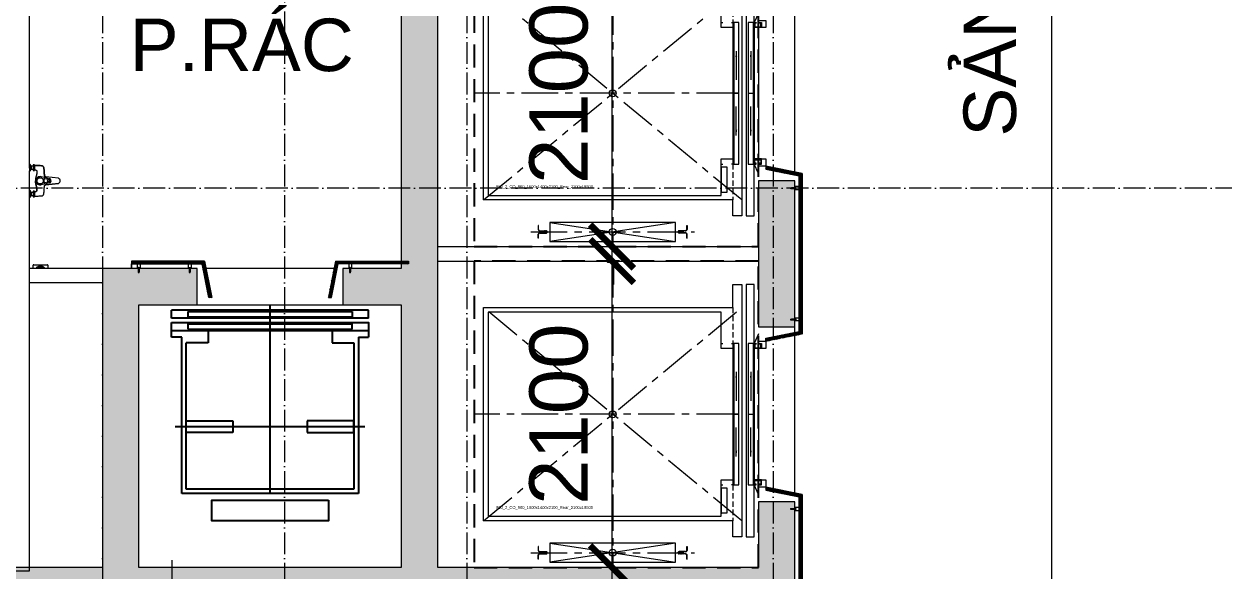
# Model space of a CAD drawing. Header units: millimetres. Extents: x -20144 to 122974, y -38328 to 48263.
# Drawn here: x 99784 to 108014, y 22325 to 26075 of the extents above; entities that cross this region are included whole.
import ezdxf

# ---------------------------------------------------------------- set-up
doc = ezdxf.new("R2010")
doc.units = ezdxf.units.MM
for name, pattern in [('CENTERX2', [4, 2.5, -0.5, 0.5, -0.5]), ('Grid Line', [4.2, 3, -0.6, 0, -0.6]), ('HIDDEN', [0.375, 0.25, -0.125]), ('HIDDEN2', [4.7625, 3.175, -1.5875])]:
    doc.linetypes.add(name, pattern=pattern)
for name, color, linetype, lineweight in [('CHU', 181, 'Continuous', 5), ('DIM', 1, 'Continuous', 5), ('GRA', 211, 'Continuous', 9), ('LAT-GACH', 140, 'Continuous', 13), ('NET THAY 2', 55, 'Continuous', 5), ('NET-CAT', 3, 'Continuous', 15), ('NET-THAY', 2, 'Continuous', 9), ('THIET-BI', 44, 'Continuous', 5), ('THIET-BI-1', 26, 'Continuous', 5), ('TRUC', 225, 'Continuous', 5)]:
    doc.layers.add(name, color=color, linetype=linetype, lineweight=lineweight)
doc.layers.add('Core - tb$0$CT3 MBT 11-31$0$Nqh-ME-01', color=8, linetype='Continuous')
doc.styles.add('Arial_4', font='arial_0.ttf', dxfattribs={"height": 360})
doc.styles.add('hoistway plan', font='chhbg.shx', dxfattribs={"height": 45})
doc.styles.add('TA1', font='arial_0.ttf')
doc.dimstyles.new('D_200_KTx2', dxfattribs={"dimtxt": 400, "dimasz": 300, "dimexe": 300, "dimexo": 300, "dimgap": 160, "dimtad": 1, "dimdec": 0, "dimzin": 9, "dimtxsty": 'TA1', "dimblk": 'ARCHTICK', "dimcen": 1, "dimdle": 300, "dimclrd": 256, "dimclre": 256, "dimclrt": 7, "dimadec": 0, "dimazin": 0, "dimtfac": 1, "dimtdec": 0, "dimtix": 1, "dimtmove": 1, "dimatfit": 3, "dimldrblk": 'ARCHTICK', "dimfxl": 0, "dimtolj": 1, "dimtzin": 0, "dimlwd": -1, "dimlwe": -1, "dimarcsym": 0})
doc.dimstyles.new('hoistway plan', dxfattribs={"dimtxt": 45, "dimasz": 17, "dimexe": 15, "dimexo": 20, "dimgap": 25, "dimtad": 1, "dimdec": 0, "dimzin": 0, "dimdsep": 46, "dimtxsty": 'hoistway plan', "dimblk": 'DOT', "dimcen": 50, "dimclrd": 8, "dimclre": 8, "dimclrt": 3, "dimadec": 0, "dimazin": 0, "dimtfac": 1, "dimtdec": 0, "dimtmove": 1, "dimatfit": 3, "dimfxl": 0, "dimtolj": 1, "dimtzin": 0, "dimarcsym": 0})
pattern_1 = [(240.2551187, (159143.5025, 25813.0964), (5.42651964, -3.10086836), []), (330.2551187, (159143.5025, 25813.0964), (3.10086836, 5.42651964), [])]

# ---------------------------------------------------------------- blocks, each defined once
blk = doc.blocks.new('X-PHEU - X-PHEU-V147-MẶT BẰNG TẦNG 23')
at = {"layer": 'THIET-BI'}
for p, q in [((25, 100), (25, 121)), ((29, 125), (121, 125)), ((52.5, 103.1), (52.5, 100)), ((57.5, 100), (57.5, 106.5)), ((62.5, 108.8), (62.5, 100)), ((67.5, 100), (67.5, 110.2)), ((72.5, 110.9), (72.5, 100)), ((77.5, 100), (77.5, 110.9)), ((82.5, 110.2), (82.5, 100)), ((87.5, 100), (87.5, 108.8)), ((92.5, 106.5), (92.5, 100)), ((97.5, 100), (97.5, 103.1)), ((125, 121), (125, 100))]:
    blk.add_line(p, q, dxfattribs=at)
for centre, radius, start, end in [((29, 121), 4, 90, 180), ((75, 75), 40, 43.88071, 138.88774), ((75, 75), 36, 119.0853, 128.68219), ((75, 75), 36, 102.0247, 110.31751), ((75, 75), 36, 90, 93.98208), ((75, 75), 36, 86.01792, 90), ((75, 75), 36, 69.68249, 77.9753), ((75, 75), 36, 51.31781, 60.9147), ((121, 121), 4, 0, 90)]:
    blk.add_arc(centre, radius, start, end, dxfattribs=at)
blk = doc.blocks.new('X-SEN1 - X-SEN-1404906-MẶT BẰNG TẦNG 23')
at = {"layer": 'THIET-BI'}
for p, q in [((-67.5, 0), (-112.5, 0)), ((-112.5, 0), (-112.5, -3.8)), ((-112.5, 0), (-67.5, 0)), ((-112.5, -3.8), (-112.5, 0)), ((-67.5, -3.8), (-67.5, 0)), ((-67.5, 0), (-67.5, -3.8)), ((112.5, 0), (67.5, 0)), ((67.5, 0), (67.5, -3.8)), ((67.5, 0), (67.5, -3.8)), ((112.5, 0), (67.5, 0)), ((112.5, -3.8), (112.5, 0)), ((112.5, -3.8), (112.5, 0)), ((-112.5, -3.8), (-99.9, -12.6)), ((-67.5, -3.8), (-112.5, -3.8)), ((-112.5, -3.8), (-99.9, -12.6)), ((-99.9, -25.3), (-107.2, -25.3)), ((-72.8, -25.3), (-107.2, -25.3)), ((-107.2, -34.3), (-105.1, -34.3)), ((-107.2, -34.3), (-72.8, -34.3)), ((-105.1, -34.3), (-105.1, -37.2)), ((-105.1, -34.3), (-105.1, -37.2)), ((-74.9, -34.3), (-105.1, -34.3)), ((-105.1, -37.2), (-74.9, -37.2)), ((-99.9, -12.6), (-99.9, -25.3)), ((-99.9, -12.6), (-80.1, -12.6)), ((-80.1, -12.6), (-99.9, -12.6)), ((-99.9, -12.6), (-99.9, -25.3)), ((-80.1, -12.6), (-67.5, -3.8)), ((-80.1, -12.6), (-67.5, -3.8)), ((-80.1, -25.3), (-80.1, -12.6)), ((-80.1, -25.3), (-80.1, -12.6)), ((-72.8, -25.3), (-80.1, -25.3)), ((-74.9, -37.2), (-74.9, -34.3)), ((-74.9, -34.3), (-72.8, -34.3)), ((-74.9, -37.2), (-74.9, -34.3)), ((-12.9, -141.7), (-27.6, -80.8)), ((12.9, -141.7), (27.6, -80.8)), ((67.5, -3.8), (80.1, -12.6)), ((112.5, -3.8), (67.5, -3.8)), ((67.5, -3.8), (80.1, -12.6)), ((80.1, -25.3), (72.8, -25.3)), ((107.2, -25.3), (72.8, -25.3)), ((72.8, -34.3), (74.9, -34.3)), ((72.8, -34.3), (107.2, -34.3)), ((74.9, -34.3), (74.9, -37.2)), ((74.9, -34.3), (74.9, -37.2)), ((105.1, -34.3), (74.9, -34.3)), ((74.9, -37.2), (105.1, -37.2)), ((80.1, -12.6), (80.1, -25.3)), ((99.9, -12.6), (80.1, -12.6)), ((80.1, -12.6), (99.9, -12.6)), ((99.9, -12.6), (80.1, -12.6)), ((80.1, -12.6), (80.1, -25.3)), ((99.9, -12.6), (112.5, -3.8)), ((99.9, -12.6), (112.5, -3.8)), ((99.9, -25.3), (99.9, -12.6)), ((99.9, -25.3), (99.9, -12.6)), ((107.2, -25.3), (99.9, -25.3)), ((105.1, -37.2), (105.1, -34.3)), ((105.1, -34.3), (107.2, -34.3)), ((105.1, -37.2), (105.1, -34.3)), ((-27.3, -113.1), (-17.5, -199.2)), ((-17.5, -199.2), (-27.3, -113.1)), ((-7.7, -139.6), (-13.8, -105.5)), ((7.7, -139.6), (13.8, -105.5)), ((17.5, -199.2), (27.3, -113.1)), ((17.5, -199.2), (27.3, -113.1))]:
    blk.add_line(p, q, dxfattribs=at)
for centre, radius in [((0, -73.2), 21.5), ((0, -130.1), 7.2)]:
    blk.add_circle(centre, radius, dxfattribs=at)
for centre, radius, start, end in [((-102.9, -29.8), 6.9, 148.02464, 211.97536), ((-102.9, -29.8), 6.9, 148.02464, 211.97536), ((-107.2, -27.1), 1.8, 90, 148.02464), ((-107.2, -27.1), 1.8, 90, 148.02464), ((-107.2, -32.5), 1.8, 211.97536, 270), ((-107.2, -32.5), 1.8, 211.97536, 270), ((-112.5, -29.8), 6.9, 319.28447, 40.71553), ((-94.4, -29.8), 6.9, 139.28447, 220.71553), ((-85.4, -29.8), 6.9, 319.28447, 40.71553), ((-67.5, -29.8), 6.9, 139.28447, 220.71553), ((-72.8, -27.1), 1.8, 31.97536, 90), ((-72.8, -27.1), 1.8, 31.97536, 90), ((-72.8, -32.5), 1.8, 270, 328.02464), ((-72.8, -32.5), 1.8, 270, 328.02464), ((-77.1, -29.8), 6.9, 328.02464, 31.97536), ((-77.1, -29.8), 6.9, 328.02464, 31.97536), ((-0.4, -73.2), 28.3, 89.25175, 195.66926), ((0.4, -73.2), 28.3, 344.33074, 90.74825), ((77.1, -29.8), 6.9, 148.02464, 211.97536), ((77.1, -29.8), 6.9, 148.02464, 211.97536), ((72.8, -27.1), 1.8, 90, 148.02464), ((72.8, -27.1), 1.8, 90, 148.02464), ((72.8, -32.5), 1.8, 211.97536, 270), ((72.8, -32.5), 1.8, 211.97536, 270), ((67.5, -29.8), 6.9, 319.28447, 40.71553), ((85.6, -29.8), 6.9, 139.28447, 220.71553), ((94.6, -29.8), 6.9, 319.28447, 40.71553), ((112.5, -29.8), 6.9, 139.28447, 220.71553), ((107.2, -27.1), 1.8, 31.97536, 90), ((107.2, -27.1), 1.8, 31.97536, 90), ((107.2, -32.5), 1.8, 270, 328.02464), ((107.2, -32.5), 1.8, 270, 328.02464), ((102.9, -29.8), 6.9, 328.02464, 31.97536), ((102.9, -29.8), 6.9, 328.02464, 31.97536), ((-9.4, -104.7), 4.5, 74.07034, 190.15556), ((0, -134.7), 14.7, 208.41441, 331.58559), ((-0.4, -73.2), 28.3, 254.07034, 270.74825), ((0, -136.6), 8.24, 201.12938, 338.87062), ((0.4, -73.2), 28.3, 269.25175, 285.92966), ((9.4, -104.7), 4.5, 349.84444, 105.92966), ((0, -191), 19.3, 205.0481, 334.9519), ((0, -191), 19.3, 205.0481, 334.9519)]:
    blk.add_arc(centre, radius, start, end, dxfattribs=at)
for points, knots in [([(-105.1, -37.2), (-105.1, -39.1), (-104.9, -42.9), (-104.7, -48.5), (-104.5, -54.2), (-104.2, -61.7), (-103.9, -68.4), (-103.8, -73.6), (-103.7, -75.5), (-103.7, -76.7), (-103.6, -77.6), (-103.6, -78.6), (-103.6, -79.8), (-103.6, -81), (-103.5, -81.8), (-103.5, -82.3), (-103.5, -82.6), (-103.4, -83), (-103.4, -83.5), (-103.3, -84.3), (-103.2, -85.5), (-103.1, -86.6), (-102.8, -87.6), (-102.6, -88.2), (-102.3, -88.9), (-101.9, -89.7), (-101.3, -90.8), (-100.6, -91.7), (-100, -92.5), (-99, -93.6), (-97.8, -94.7), (-96.2, -95.8), (-95, -96.6), (-93.7, -97.2), (-92.4, -97.7), (-91.2, -98.1), (-90.3, -98.4), (-89.6, -98.5), (-88.9, -98.7), (-88, -98.8), (-86.8, -99), (-85.6, -99.1), (-84.7, -99.1), (-84, -99.2), (-83.3, -99.3), (-82.3, -99.4), (-81.2, -99.5), (-79.7, -99.6), (-77.9, -99.8), (-75.5, -100), (-72.8, -100.2), (-70, -100.5), (-66.3, -100.8), (-61.6, -101.2), (-56, -101.5), (-51.7, -101.8), (-48.8, -101.9), (-47.3, -101.9), (-46.1, -101.9), (-45.1, -102), (-44.4, -102), (-43.6, -102), (-42.6, -102), (-41.4, -102), (-40.1, -102), (-39.3, -102.1), (-38.8, -102.1), (-38.5, -102.2), (-38.1, -102.2), (-37.6, -102.3), (-36.8, -102.4), (-35.6, -102.6), (-34.3, -103), (-33.2, -103.5), (-32.5, -104), (-31.7, -104.6), (-30.5, -105.7), (-29, -107.6), (-27.9, -110.1), (-27.4, -112), (-27.3, -113.1)], [0, 0, 0, 0, 0.041667, 0.083333, 0.125, 0.166667, 0.25, 0.270833, 0.28125, 0.291667, 0.296875, 0.302083, 0.3125, 0.322917, 0.328125, 0.330729, 0.333333, 0.335938, 0.338542, 0.34375, 0.354167, 0.364583, 0.369792, 0.375, 0.380208, 0.385417, 0.395833, 0.40625, 0.411458, 0.416667, 0.4375, 0.447917, 0.458333, 0.46875, 0.479167, 0.489583, 0.494792, 0.5, 0.505208, 0.510417, 0.520833, 0.53125, 0.536458, 0.541667, 0.546875, 0.552083, 0.5625, 0.572917, 0.583333, 0.604167, 0.625, 0.645833, 0.666667, 0.708333, 0.75, 0.791667, 0.802083, 0.8125, 0.822917, 0.828125, 0.833333, 0.838542, 0.84375, 0.854167, 0.864583, 0.869792, 0.872396, 0.875, 0.877604, 0.880208, 0.885417, 0.895833, 0.90625, 0.916667, 0.921875, 0.927083, 0.9375, 0.958333, 0.979167, 1, 1, 1, 1]), ([(-105.1, -37.2), (-104.5, -52.3), (-103.9, -68.7), (-103.3, -87.5), (-99.6, -93.9), (-92.4, -98.5), (-72.6, -100.1), (-54, -102.2), (-33.9, -102), (-28.7, -107.4), (-27.8, -111), (-27.3, -113.1)], [0, 0, 0, 0, 45.441328, 49.333631, 56.110562, 66.562664, 73.682324, 114.966912, 125.570438, 129.900151, 136.284558, 136.284558, 136.284558, 136.284558]), ([(0, -41), (-2, -40.9), (-5.6, -40.9), (-10.3, -41.2), (-14.4, -41.6), (-18, -42.2), (-21.2, -42.9), (-24.2, -43.7), (-27.1, -44.6), (-30, -45.4), (-32.9, -46.3), (-35.8, -47.2), (-38.8, -47.9), (-41.8, -48.6), (-45.1, -49.2), (-48.4, -49.8), (-51.8, -50.2), (-54.8, -50.5), (-56.9, -50.7), (-58.1, -50.8), (-59, -50.9), (-59.9, -51), (-60.8, -51), (-61.7, -51), (-62.4, -51), (-63, -51), (-63.6, -51), (-64.4, -50.9), (-65.1, -50.8), (-65.7, -50.7), (-66.1, -50.6), (-66.5, -50.5), (-67.1, -50.4), (-68.1, -50.1), (-69.1, -49.6), (-70.1, -49), (-71.1, -48.3), (-72, -47.4), (-72.8, -46.6), (-73.3, -45.8), (-73.8, -45.1), (-74.1, -44.3), (-74.4, -43.5), (-74.6, -42.6), (-74.7, -41.9), (-74.8, -41.3), (-74.8, -40.9), (-74.9, -40.4), (-74.9, -39.8), (-74.9, -38.8), (-74.9, -37.9), (-74.9, -37.2)], [0, 0, 0, 0, 0.041667, 0.083333, 0.125, 0.166667, 0.208333, 0.25, 0.291667, 0.333333, 0.375, 0.416667, 0.458333, 0.5, 0.541667, 0.583333, 0.625, 0.666667, 0.6875, 0.697917, 0.708333, 0.71875, 0.729167, 0.739583, 0.75, 0.755208, 0.760417, 0.770833, 0.78125, 0.786458, 0.791667, 0.796875, 0.802083, 0.8125, 0.833333, 0.84375, 0.854167, 0.875, 0.885417, 0.895833, 0.90625, 0.916667, 0.927083, 0.9375, 0.947917, 0.953125, 0.958333, 0.963542, 0.96875, 0.979167, 1, 1, 1, 1]), ([(-74.9, -37.2), (-74.9, -39.9), (-75, -44.9), (-67.9, -51.6), (-55.3, -50.7), (-39.4, -48.7), (-24.4, -43.4), (-11.8, -40.7), (0, -41)], [0, 0, 0, 0, 8.475038, 15.961674, 29.255673, 47.963091, 70.422589, 93.837243, 93.837243, 93.837243, 93.837243]), ([(74.9, -37.2), (74.9, -37.9), (74.9, -38.8), (74.9, -39.8), (74.9, -40.4), (74.8, -40.9), (74.8, -41.3), (74.7, -41.9), (74.6, -42.6), (74.4, -43.3), (74.3, -43.9), (74.1, -44.4), (73.8, -45.1), (73.3, -45.8), (72.8, -46.6), (72, -47.4), (71.1, -48.3), (70.1, -49), (69.1, -49.6), (68.1, -50.1), (67.1, -50.4), (66.5, -50.5), (66.1, -50.6), (65.7, -50.7), (65.1, -50.8), (64.4, -50.9), (63.5, -51), (62.7, -51), (62.1, -51), (61.5, -51), (60.8, -51), (59.9, -51), (59, -50.9), (58.1, -50.8), (56.9, -50.7), (54.8, -50.5), (51.8, -50.2), (47.2, -49.6), (41.8, -48.7), (36.8, -47.4), (32.9, -46.3), (30, -45.4), (27.1, -44.6), (24.2, -43.7), (21.2, -42.9), (18, -42.2), (14.4, -41.6), (10.3, -41.2), (5.6, -40.9), (2, -40.9), (0, -41)], [0, 0, 0, 0, 0.020833, 0.03125, 0.036458, 0.041667, 0.046875, 0.052083, 0.0625, 0.072917, 0.078125, 0.083333, 0.09375, 0.104167, 0.114583, 0.125, 0.145833, 0.15625, 0.166667, 0.1875, 0.197917, 0.203125, 0.208333, 0.213542, 0.21875, 0.229167, 0.239583, 0.25, 0.255208, 0.260417, 0.270833, 0.28125, 0.291667, 0.302083, 0.3125, 0.333333, 0.375, 0.416667, 0.5, 0.583333, 0.625, 0.666667, 0.708333, 0.75, 0.791667, 0.833333, 0.875, 0.916667, 0.958333, 1, 1, 1, 1]), ([(74.9, -37.2), (74.9, -39.9), (75, -44.9), (67.9, -51.6), (55.3, -50.7), (39.4, -48.7), (24.4, -43.4), (11.8, -40.7), (0, -41)], [0, 0, 0, 0, 8.475038, 15.961674, 29.255673, 47.963091, 70.422589, 93.837243, 93.837243, 93.837243, 93.837243]), ([(27.3, -113.1), (27.4, -112), (27.9, -110.1), (29, -107.6), (30.5, -105.7), (31.7, -104.6), (32.5, -104), (33.2, -103.5), (34.3, -103), (35.6, -102.6), (36.8, -102.4), (37.6, -102.3), (38.1, -102.2), (38.5, -102.2), (38.8, -102.1), (39.3, -102.1), (40.1, -102), (41.4, -102), (42.6, -102), (43.6, -102), (44.4, -102), (45.1, -102), (46.1, -101.9), (47.3, -101.9), (48.8, -101.9), (51.7, -101.8), (57.9, -101.4), (65.3, -100.9), (72.8, -100.2), (76.9, -99.8), (79.7, -99.6), (81.2, -99.5), (82.3, -99.4), (83.3, -99.3), (84, -99.2), (84.7, -99.1), (85.6, -99.1), (86.8, -99), (88, -98.8), (88.9, -98.7), (89.6, -98.5), (90.3, -98.4), (91.2, -98.1), (92.4, -97.7), (93.7, -97.2), (95, -96.6), (96.2, -95.8), (97.8, -94.7), (99.2, -93.4), (100.4, -91.9), (101.3, -90.8), (101.9, -89.7), (102.3, -88.9), (102.6, -88.2), (102.8, -87.6), (103.1, -86.6), (103.2, -85.5), (103.3, -84.3), (103.4, -83.5), (103.4, -83), (103.5, -82.6), (103.5, -82.3), (103.5, -81.8), (103.6, -81), (103.6, -79.8), (103.6, -78.6), (103.6, -77.6), (103.7, -76.7), (103.7, -75.5), (103.8, -73.6), (103.9, -70.3), (104.1, -65.5), (104.5, -54.2), (104.8, -44.8), (105.1, -37.2)], [0, 0, 0, 0, 0.020833, 0.041667, 0.0625, 0.072917, 0.078125, 0.083333, 0.09375, 0.104167, 0.114583, 0.119792, 0.122396, 0.125, 0.127604, 0.130208, 0.135417, 0.145833, 0.15625, 0.161458, 0.166667, 0.171875, 0.177083, 0.1875, 0.197917, 0.208333, 0.25, 0.333333, 0.375, 0.416667, 0.427083, 0.4375, 0.447917, 0.453125, 0.458333, 0.463542, 0.46875, 0.479167, 0.489583, 0.494792, 0.5, 0.505208, 0.510417, 0.520833, 0.53125, 0.541667, 0.552083, 0.5625, 0.583333, 0.59375, 0.604167, 0.614583, 0.619792, 0.625, 0.630208, 0.635417, 0.645833, 0.65625, 0.661458, 0.664062, 0.666667, 0.669271, 0.671875, 0.677083, 0.6875, 0.697917, 0.703125, 0.708333, 0.71875, 0.729167, 0.75, 0.791667, 0.833333, 1, 1, 1, 1]), ([(105.1, -37.2), (104.5, -52.3), (103.9, -68.7), (103.3, -87.5), (99.6, -93.9), (92.4, -98.5), (72.6, -100.1), (54, -102.2), (33.9, -102), (28.7, -107.4), (27.8, -111), (27.3, -113.1)], [0, 0, 0, 0, 45.441328, 49.333631, 56.110562, 66.562664, 73.682324, 114.966912, 125.570438, 129.900151, 136.284558, 136.284558, 136.284558, 136.284558])]:
    blk.add_open_spline(points, degree=3, knots=knots, dxfattribs=at)
blk = doc.blocks.new('_DOT')
at = {"color": 0, "linetype": 'ByBlock'}
blk.add_line((-0.5, 0), (-1, 0), dxfattribs=at)
at = {"color": 0, "linetype": 'ByBlock', "const_width": 0.5}
blk.add_lwpolyline([(-0.25, 0, 1), (0.25, 0, 1)], format="xyb", close=True, dxfattribs=at)
blk = doc.blocks.new('A$C1F5A74C7')
at = {"color": 0, "lineweight": 5}
for p, q in [((0, 10), (0, 12)), ((0, 10), (21, 10)), ((3, 8), (3, 10)), ((3, 5), (3, 7)), ((5, 91), (10, 94)), ((5, 91), (5, 29)), ((5, 91), (15, 91)), ((6, 78), (5, 75)), ((5, 75), (8, 75)), ((6, 72), (5, 69)), ((5, 69), (8, 69)), ((6, 66), (5, 63)), ((5, 63), (8, 63)), ((6, 60), (5, 57)), ((5, 57), (8, 57)), ((6, 54), (5, 51)), ((5, 51), (8, 51)), ((5, 49), (8, 49)), ((5, 10), (5, 29)), ((8, 5), (5, 5)), ((7, 80), (6, 78)), ((6, 78), (10, 78)), ((8, 73), (6, 72)), ((8, 67), (6, 66)), ((8, 61), (6, 60)), ((8, 55), (6, 54)), ((8, 82), (7, 80)), ((7, 81), (10, 81)), ((7, 80), (10, 80)), ((7, 29), (7, 76)), ((7, 10), (7, 31)), ((7, 9), (7, 10)), ((7, 5), (7, 8)), ((7, 5), (7, 5)), ((9, 84), (8, 82)), ((8, 83), (10, 83)), ((8, 73), (8, 75)), ((8, 69), (8, 67)), ((8, 61), (8, 63)), ((8, 57), (8, 55)), ((8, 51), (8, 49)), ((10, 87), (9, 85)), ((9, 85), (12, 86)), ((10, 5), (9, 5)), ((10, 99), (10, 11)), ((10, 94), (15, 91)), ((10, 87), (12, 85)), ((10, 41), (10, 80)), ((10, 78), (15, 78)), ((10, 41), (11, 41)), ((10, 13), (10, 0)), ((12, 5), (10, 5)), ((11, 84), (13, 84)), ((11, 81), (14, 82)), ((11, 41), (11, 80)), ((11, 80), (14, 80)), ((12, 84), (12, 83)), ((12, 73), (12, 75)), ((12, 75), (15, 75)), ((12, 73), (15, 72)), ((12, 69), (12, 67)), ((12, 69), (15, 69)), ((12, 67), (15, 66)), ((12, 61), (12, 63)), ((12, 63), (15, 63)), ((12, 61), (15, 60)), ((12, 57), (12, 55)), ((12, 57), (15, 57)), ((12, 55), (15, 54)), ((12, 49), (12, 51)), ((12, 51), (15, 51)), ((12, 49), (15, 49)), ((12, 5), (12, 5)), ((13, 82), (14, 80)), ((16, 5), (13, 5)), ((14, 80), (15, 78)), ((14, 29), (14, 76)), ((14, 10), (14, 31)), ((14, 9), (14, 10)), ((14, 5), (14, 8)), ((15, 91), (15, 29)), ((15, 78), (15, 75)), ((15, 72), (15, 69)), ((15, 66), (15, 63)), ((15, 60), (15, 57)), ((15, 54), (15, 51)), ((15, 10), (15, 29)), ((18, 10), (18, 8)), ((18, 7), (18, 5)), ((21, 10), (21, 12))]:
    blk.add_line(p, q, dxfattribs=at)
for centre, radius, start, end in [((5, 7), 2.77, 227.3489, 309.0524), ((10, 15), 10.9, 250.5292, 255.5659), ((10, 15), 10.9, 263.51, 276.4907), ((10, 15), 10.9, 284.1671, 289.4715), ((16, 7), 2.77, 230.845, 312.6565)]:
    blk.add_arc(centre, radius, start, end, dxfattribs=at)
blk = doc.blocks.new('*U709')
for p, q in [((11.2, 0), (10.7, 0)), ((11.7, 0), (11.2, 0)), ((12.4, 0), (12.2, 0)), ((14.1, 0), (12.9, 0)), ((14.1, 2.9), (14.1, 4)), ((14.1, 2.4), (14.1, 2.9)), ((14.1, 1.8), (14.1, 1.9)), ((14.1, 0), (14.1, 1.2)), ((14.1, 0), (14.1, -1.2)), ((14.1, 0), (15.4, 0)), ((15.9, 0), (16, 0)), ((16.6, 0), (17, 0)), ((17, 0), (18.1, 0)), ((47.7, 10), (47.7, -10)), ((14.1, -1.8), (14.1, -1.9)), ((14.1, -2.4), (14.1, -2.9)), ((14.1, -2.9), (14.1, -4))]:
    blk.add_line(p, q)
blk.add_lwpolyline([(50, 10), (9.5, 10, 0.414215), (7.5, 8), (7.5, -8, 0.414214), (9.5, -10), (50, -10)], format="xyb")
for radius in [2.9, 0.712]:
    blk.add_circle((14.1, 0), radius)
at = {"extrusion": (0, 0, -1), "xscale": 0.3999999999068677, "yscale": 0.3999999999068677, "zscale": -0.4, "rotation": 90.00000000000001}
blk.add_blockref('A$C1F5A74C7', (-42.8, -4.2), dxfattribs=at)
blk = doc.blocks.new('_ArchTick')
at = {"color": 0, "const_width": 0.15}
blk.add_lwpolyline([(-0.5, -0.5), (0.5, 0.5)], dxfattribs=at)
blk = doc.blocks.new('*D716')
at = {"layer": 'Defpoints', "color": 0, "transparency": 16777216}
for p in [(1368.5, 5550), (1176.2, 3000), (1368.5, 3000)]:
    blk.add_point(p, dxfattribs=at)
at = {"layer": 'DIM', "transparency": 16777216}
for p, q in [((1176.2, 5850), (1176.2, 2700)), ((1068.5, 5550), (876.2, 5550)), ((1068.5, 3000), (876.2, 3000))]:
    blk.add_line(p, q, dxfattribs=at)
at = {"layer": 'DIM', "transparency": 16777216, "xscale": 300, "yscale": 300, "zscale": 300}
for p, rotation in [((1176.2, 5550), 89.99999999999993), ((1176.2, 3000), 269.9999999999999)]:
    blk.add_blockref('_ArchTick', p, dxfattribs=dict(at, rotation=rotation))
at = {"layer": 'DIM', "color": 7, "transparency": 16777216, "insert": (811.9, 4225), "char_height": 400, "attachment_point": 5, "rotation": 90, "style": 'TA1'}
blk.add_mtext('\\A1;2550', dxfattribs=at)
blk = doc.blocks.new('*D711')
at = {"layer": 'Defpoints', "color": 0, "transparency": 16777216}
for p in [(4195.6, 7900), (4195.6, 7900), (4195.6, 5800)]:
    blk.add_point(p, dxfattribs=at)
at = {"layer": 'DIM', "transparency": 16777216}
blk.add_line((4195.6, 5500), (4195.6, 8200), dxfattribs=at)
at = {"layer": 'DIM', "transparency": 16777216, "xscale": 300, "yscale": 300, "zscale": 300}
for p, rotation in [((4195.6, 7900), 89.9999999999999), ((4195.6, 5800), 269.9999999999999)]:
    blk.add_blockref('_ArchTick', p, dxfattribs=dict(at, rotation=rotation))
at = {"layer": 'DIM', "color": 7, "transparency": 16777216, "insert": (3831.3, 6850), "char_height": 400, "attachment_point": 5, "rotation": 90, "style": 'TA1'}
blk.add_mtext('\\A1;2100', dxfattribs=at)
blk = doc.blocks.new('*D713')
at = {"layer": 'Defpoints', "color": 0, "transparency": 16777216}
for p in [(4195.6, 10100), (4195.6, 10100), (4195.6, 8000)]:
    blk.add_point(p, dxfattribs=at)
at = {"layer": 'DIM', "transparency": 16777216}
blk.add_line((4195.6, 7700), (4195.6, 10400), dxfattribs=at)
at = {"layer": 'DIM', "transparency": 16777216, "xscale": 300, "yscale": 300, "zscale": 300}
for p, rotation in [((4195.6, 10100), 89.9999999999999), ((4195.6, 8000), 269.9999999999999)]:
    blk.add_blockref('_ArchTick', p, dxfattribs=dict(at, rotation=rotation))
at = {"layer": 'DIM', "color": 7, "transparency": 16777216, "insert": (3831.3, 9050), "char_height": 400, "attachment_point": 5, "rotation": 90, "style": 'TA1'}
blk.add_mtext('\\A1;2100', dxfattribs=at)
blk = doc.blocks.new('A$C02D11954')
at = {"layer": 'Core - tb$0$CT3 MBT 11-31$0$Nqh-ME-01'}
for p, q in [((-1575, -91.3), (-1575, -36.3)), ((-1462.5, -44.8), (-337.5, -44.8)), ((-1462.5, -82.3), (-1462.5, -44.8)), ((-899.7, -1294), (-899.7, 0)), ((-337.5, -44.8), (-337.5, -82.3)), ((-225, -91.3), (-225, -36.3)), ((-1575, -221.3), (-1575, -121.3)), ((-1462.5, -82.3), (-337.5, -82.3)), ((-1462.5, -129.8), (-337.5, -129.8)), ((-1462.5, -167.3), (-1462.5, -129.8)), ((-337.5, -167.3), (-337.5, -129.8)), ((-1462.5, -167.3), (-337.5, -167.3)), ((-249.5, -836.3), (-1550, -836.3))]:
    blk.add_line(p, q, dxfattribs=at)
for points in [[(-225, -36.3), (-1575, -36.3)], [(-225, -91.3), (-1575, -91.3)], [(-1575, -121.3), (-225, -121.3), (-225, -221.3)], [(-1575, -176.3), (-225, -176.3)], [(-1506, -221.3), (-1575, -221.3)], [(-1506, -1294), (-1506, -221.3)], [(-1325, -176.3), (-1325, -261.3)], [(-475, -176.3), (-475, -261.3)], [(-294, -221.3), (-294, -1294)], [(-294, -221.3), (-225, -221.3)], [(-1475, -1264), (-1475, -261.3)], [(-1325, -261.3), (-1475, -261.3)], [(-475, -261.3), (-325, -261.3)], [(-325, -261.3), (-325, -1264)], [(-1475, -876.3), (-1475, -796.3)], [(-1475, -796.3), (-1155, -796.3)], [(-1155, -796.3), (-1155, -876.3)], [(-645, -796.3), (-645, -876.3)], [(-325, -796.3), (-645, -796.3)], [(-325, -876.3), (-325, -796.3)], [(-1155, -876.3), (-1475, -876.3)], [(-645, -876.3), (-325, -876.3)], [(-294, -1294), (-1506, -1294)], [(-325, -1264), (-1475, -1264)]]:
    blk.add_lwpolyline(points, dxfattribs=at)
blk.add_lwpolyline([(-500, -1339.3), (-500, -1481.8), (-1298.3, -1481.8), (-1298.3, -1339.3)], close=True, dxfattribs=at)
blk = doc.blocks.new('*D733')
at = {"layer": 'Defpoints', "color": 0, "transparency": 16777216}
for p in [(105823.9, 31299.9), (106833.7, 31299.9), (106194.3, 11399.9)]:
    blk.add_point(p, dxfattribs=at)
at = {"layer": 'DIM', "transparency": 16777216}
for p, q in [((106833.7, 11099.9), (106833.7, 31599.9)), ((106123.9, 31299.9), (107133.7, 31299.9)), ((106494.3, 11399.9), (107133.7, 11399.9))]:
    blk.add_line(p, q, dxfattribs=at)
at = {"layer": 'DIM', "transparency": 16777216, "xscale": 300, "yscale": 300, "zscale": 300}
for p, rotation in [((106833.7, 31299.9), 90), ((106833.7, 11399.9), 270)]:
    blk.add_blockref('_ArchTick', p, dxfattribs=dict(at, rotation=rotation))
at = {"layer": 'DIM', "color": 7, "transparency": 16777216, "insert": (106469.4, 21349.9), "char_height": 400, "attachment_point": 5, "rotation": 90, "style": 'TA1'}
blk.add_mtext('\\A1;19900', dxfattribs=at)
blk = doc.blocks.new('P13_13_900_CO_900_1600x1350_Rear_2050x1910')
h = blk.add_hatch()
h.set_pattern_fill('ANSI31', color=256, scale=50, angle=90, style=0)
h.set_pattern_definition([(225, (-738.679, 3896.771), (-4.419417, 4.419417), [])])
h.paths.add_polyline_path([(-946.5, 2019.1, 0.227735), (-945.8, 2017.6, -0.227735), (-945, 2016), (-945, 1990, -0.414214), (-947, 1988), (-953, 1988, -0.414214), (-955, 1990), (-955, 2016, -0.227735), (-954.3, 2017.6, 0.227735), (-953.5, 2019.1), (-953.5, 2041, 0.414214), (-955.5, 2043), (-985.5, 2043, -0.414214), (-987.5, 2045), (-987.5, 2050), (-912.5, 2050), (-912.5, 2045, -0.414214), (-914.5, 2043), (-944.5, 2043, 0.414214), (-946.5, 2041)])
h = blk.add_hatch()
h.set_pattern_fill('ANSI31', color=256, scale=50, angle=90, style=0)
h.set_pattern_definition([(315, (-3335.6985, 52.7706), (-4.419417, -4.419417), [])])
h.paths.add_polyline_path([(-1460, 6.5), (-1458, 6.5), (-1458, 33.8, -0.414214), (-1450, 41.8), (-1405, 41.8, 0.414214), (-1400, 46.8), (-1400, 53.2, 0.414214), (-1405, 58.2), (-1450, 58.2, -0.414214), (-1458, 66.2), (-1458, 93.5), (-1460, 93.5), (-1460, 65.2, 0.414214), (-1451, 56.2), (-1406, 56.2, -0.414214), (-1402, 52.2), (-1402, 47.8, -0.414214), (-1406, 43.8), (-1451, 43.8, 0.414214), (-1460, 34.8)])
h = blk.add_hatch()
h.set_pattern_fill('ANSI31', color=256, scale=50, angle=90, style=0)
h.set_pattern_definition([(225, (1435.637, 52.7706), (4.419417, -4.419417), [])])
h.paths.add_polyline_path([(-440, 6.5), (-442, 6.5), (-442, 33.8, 0.414214), (-450, 41.8), (-495, 41.8, -0.414214), (-500, 46.8), (-500, 53.2, -0.414214), (-495, 58.2), (-450, 58.2, 0.414214), (-442, 66.2), (-442, 93.5), (-440, 93.5), (-440, 65.2, -0.414214), (-449, 56.2), (-494, 56.2, 0.414214), (-498, 52.2), (-498, 47.8, 0.414214), (-494, 43.8), (-449, 43.8, -0.414214), (-440, 34.8)])
for p, q in [((-987.5, 2050), (-912.5, 2050)), ((-987.5, 2050), (-987.5, 2045)), ((-985.5, 2043), (-955.5, 2043)), ((-955, 2016), (-955, 1890)), ((-953.5, 2019.1), (-953.5, 2041)), ((-946.5, 2019.1), (-946.5, 2041)), ((-945, 2016), (-945, 1890)), ((-914.5, 2043), (-944.5, 2043)), ((-912.5, 2050), (-912.5, 2045)), ((-953, 1888), (-947, 1888)), ((-205, 1485), (-195, 1485)), ((50, 1550), (20, 1485)), ((-125, 1450), (-125, 550)), ((-65, 1450), (-65, 550)), ((-65, 1450), (-65, 550)), ((-35, 1450), (-35, 550)), ((20, 1450), (20, 550)), ((-85, 1000), (-120, 1000)), ((-85, 1000), (-120, 1000)), ((-205, 515), (-195, 515)), ((50, 450), (20, 515)), ((-1458, 93.5), (-1460, 93.5)), ((-1460, 93.5), (-1460, 65.2)), ((-1458, 66.2), (-1458, 93.5)), ((-442, 66.2), (-442, 93.5)), ((-442, 93.5), (-440, 93.5)), ((-440, 93.5), (-440, 65.2)), ((-1460, 6.5), (-1460, 34.8)), ((-1458, 6.5), (-1460, 6.5)), ((-1458, 6.5), (-1458, 33.8)), ((-1451, 56.2), (-1406, 56.2)), ((-1451, 43.8), (-1406, 43.8)), ((-1450, 58.2), (-1405, 58.2)), ((-1450, 41.8), (-1405, 41.8)), ((-1402, 47.8), (-1402, 52.2)), ((-1400, 46.8), (-1400, 53.2)), ((-500, 46.8), (-500, 53.2)), ((-498, 47.8), (-498, 52.2)), ((-450, 58.2), (-495, 58.2)), ((-450, 41.8), (-495, 41.8)), ((-449, 56.2), (-494, 56.2)), ((-449, 43.8), (-494, 43.8)), ((-442, 6.5), (-442, 33.8)), ((-442, 6.5), (-440, 6.5)), ((-440, 6.5), (-440, 34.8))]:
    blk.add_line(p, q)
at = {"linetype": 'CENTERX2', "ltscale": 100}
for p, q in [((-950, 2050), (-950, -50)), ((-1835, 269), (-65, 1731)), ((-65, 269), (-1835, 1731)), ((-125, 1000), (-1900, 1000)), ((-1511.8, 50), (-389.2, 50))]:
    blk.add_line(p, q, dxfattribs=at)
at = {"linetype": 'HIDDEN', "ltscale": 150}
for p, q in [((-125, 1731), (-125, 1485)), ((-125, 515), (-125, 269))]:
    blk.add_line(p, q, dxfattribs=at)
at = {"ltscale": 100}
for p, q in [((-520, 115), (-1380, -15)), ((-1380, 115), (-520, -15))]:
    blk.add_line(p, q, dxfattribs=at)
for points in [[(-65, 550), (-65, 160), (-125, 160), (-125, 269), (-1835, 269), (-1835, 1731), (-125, 1731), (-125, 1890), (-65, 1890), (-65, 1890)], [(-65, 1890), (-65, 1450)], [(20, 1472.9), (20, 1890), (-35, 1890), (-35, 1450)], [(-135, 1485), (-125, 1485), (-125, 1450), (-205, 1450), (-205, 1485), (-205, 1700), (-1805, 1700), (-1805, 300), (-205, 300), (-205, 515), (-205, 550), (-125, 550), (-125, 515), (-135, 515)], [(-120, 1000), (-85, 1000), (-85, 1485), (-120, 1485), (-120, 515), (-85, 515), (-85, 1000)], [(-20, 1000), (15, 1000), (15, 1485), (-20, 1485), (-20, 515), (15, 515), (15, 1000)], [(70, 1485), (70, 1450), (20, 1450), (20, 1485), (35, 1485), (35, 1480), (25, 1480), (25, 1455), (65, 1455), (65, 1480), (55, 1480), (55, 1485), (70, 1485)], [(-35, 550), (-35, 160), (20, 160), (20, 515)], [(70, 515), (70, 550), (20, 550), (20, 515), (35, 515), (35, 520), (25, 520), (25, 545), (65, 545), (65, 520), (55, 520), (55, 515), (70, 515)]]:
    blk.add_lwpolyline(points)
for points in [[(50, 1450), (50, 1500), (100, 1500), (100, 1450)], [(-205, 317.8), (-205, 497.8), (-207, 497.8), (-207, 317.8)], [(50, 500), (50, 550), (100, 550), (100, 500)], [(-165, 322.8), (-165, 492.8), (-205, 492.8), (-205, 322.8)], [(-520, 115), (-1380, 115), (-1380, -15), (-520, -15)]]:
    blk.add_lwpolyline(points, close=True)
for centre in [(-950, 1000), (-950, 50)]:
    blk.add_circle(centre, 23.8, dxfattribs=at)
for centre, radius, start, end in [((-985.5, 2045), 2, 180, 270), ((-955.5, 2041), 2, 0, 90), ((-953, 2016), 2, 128.68219, 180), ((-955.5, 2019.1), 2, 308.68219, 0), ((-944.5, 2041), 2, 90, 180), ((-944.5, 2019.1), 2, 180, 231.31781), ((-947, 2016), 2, 0, 51.31781), ((-914.5, 2045), 2, 270, 0), ((-953, 1890), 2, 180, 270), ((-947, 1890), 2, 270, 0), ((-1451, 65.2), 9, 180, 270), ((-1451, 34.8), 9, 90, 180), ((-1450, 66.2), 8, 180, 270), ((-1450, 33.8), 8, 90, 180), ((-1406, 52.2), 4, 0, 90), ((-1406, 47.8), 4, 270, 0), ((-1405, 53.2), 5, 0, 90), ((-1405, 46.8), 5, 270, 0), ((-495, 53.2), 5, 90, 180), ((-495, 46.8), 5, 180, 270), ((-494, 52.2), 4, 90, 180), ((-494, 47.8), 4, 180, 270), ((-450, 66.2), 8, 270, 0), ((-450, 33.8), 8, 0, 90), ((-449, 65.2), 9, 270, 0), ((-449, 34.8), 9, 0, 90)]:
    blk.add_arc(centre, radius, start, end)
at = {"layer": 'Defpoints', "linetype": 'HIDDEN2', "ltscale": 50}
blk.add_lwpolyline([(-1900, -50), (50, -50), (50, 2050), (-1900, 2050)], close=True, dxfattribs=at)
at = {"layer": 'Defpoints'}
blk.add_text('900_2_CO_900_1600x1400x2100_Rear_2100x19500', height=20, dxfattribs=at).set_placement((-1750, 350))
for points in [[(-102.5, 1289.7), (-102.5, 1091.3)], [(-2.5, 1289.7), (-2.5, 1091.3)], [(-102.5, 710.3), (-102.5, 908.7)], [(-2.5, 710.3), (-2.5, 908.7)]]:
    blk.add_leader(points, dimstyle='hoistway plan', override={"dimasz": 40, "dimtad": 0, "dimclrd": 256})
blk = doc.blocks.new('A$C52CD303B')
at = {"layer": 'GRA', "transparency": 33554687}
h = blk.add_hatch(dxfattribs=at)
h.set_pattern_fill('ANSI37', color=159, scale=50, angle=555.25512, style=0)
h.set_pattern_definition([(240.2551187, (159143.5025, 28013.0964), (5.42651964, -3.10086836), []), (330.2551187, (159143.5025, 28013.0964), (3.10086836, 5.42651964), [])])
h.paths.add_polyline_path([(5500, 8500), (5250, 8550), (5250, 8529.6), (5480, 8483.6)])
h = blk.add_hatch(dxfattribs=at)
h.set_pattern_fill('ANSI37', color=159, scale=50, angle=180, style=0)
h.set_pattern_definition([(225, (281291.963, 12864.836), (4.41941738, -4.41941738), []), (315, (281291.963, 12864.836), (4.41941738, 4.41941738), [])])
h.paths.add_polyline_path([(5500, 8500), (5500, 7400), (5480, 7416.4), (5480, 8483.6)])
h = blk.add_hatch(dxfattribs=at)
h.set_pattern_fill('ANSI37', color=159, scale=50, angle=270, style=0)
h.set_pattern_definition([(315, (-1864.836, 283691.963), (4.41941738, 4.41941738), []), (45, (-1864.836, 283691.963), (-4.41941738, 4.41941738), [])])
h.paths.add_polyline_path([(1400, 7900), (900, 7900), (900, 7850), (900, 7880), (1383.6, 7880)])
h = blk.add_hatch(dxfattribs=at)
h.set_pattern_fill('ANSI37', color=159, scale=50, angle=645.25512, style=0)
h.set_pattern_definition([(330.2551187, (-17013.0964, 161543.5025), (3.10086836, 5.42651964), []), (60.2551187, (-17013.0964, 161543.5025), (-5.42651964, 3.10086836), [])])
h.paths.add_polyline_path([(1400, 7900), (1450, 7650), (1429.6, 7650), (1383.6, 7880)])
h = blk.add_hatch(dxfattribs=at)
h.set_pattern_fill('ANSI37', color=159, scale=50, angle=645.25512, style=0)
h.set_pattern_definition([(330.2551187, (-17213.0964, 161543.5025), (3.10086836, 5.42651964), []), (60.2551187, (-17213.0964, 161543.5025), (-5.42651964, 3.10086836), [])])
h.paths.add_polyline_path([(2300, 7900), (2250, 7650), (2270.4, 7650), (2316.4, 7880)])
h = blk.add_hatch(dxfattribs=at)
h.set_pattern_fill('ANSI37', color=159, scale=50, angle=270, style=0)
h.set_pattern_definition([(315, (-2064.836, 283691.963), (4.41941738, 4.41941738), []), (45, (-2064.836, 283691.963), (-4.41941738, 4.41941738), [])])
h.paths.add_polyline_path([(2300, 7900), (2800, 7900), (2800, 7880), (2316.4, 7880)])
h = blk.add_hatch(dxfattribs=at)
h.set_pattern_fill('ANSI37', color=159, scale=50, angle=555.25512, style=0)
h.set_pattern_definition(pattern_1)
h.paths.add_polyline_path([(5500, 7400), (5250, 7350), (5250, 7370.4), (5480, 7416.4)])
h = blk.add_hatch(dxfattribs=at)
h.set_pattern_fill('ANSI37', color=159, scale=50, angle=555.25512, style=0)
h.set_pattern_definition(pattern_1)
h.paths.add_polyline_path([(5500, 6300), (5250, 6350), (5250, 6329.6), (5480, 6283.6)])
h = blk.add_hatch(dxfattribs=at)
h.set_pattern_fill('ANSI37', color=159, scale=50, angle=180, style=0)
h.set_pattern_definition([(225, (281291.963, 10664.836), (4.41941738, -4.41941738), []), (315, (281291.963, 10664.836), (4.41941738, 4.41941738), [])])
h.paths.add_polyline_path([(5500, 6300), (5500, 5500), (5480, 5520), (5480, 6283.6)])
at = {"layer": 'NET-CAT'}
h = blk.add_hatch(color=256, dxfattribs=at)
h.dxf.hatch_style = 1
h.paths.add_polyline_path([(5450, 10650), (5200, 10650), (5200, 9650), (5450, 9650)], flags=17)
h.paths.add_polyline_path([(5450, 12850), (5200, 12850), (5200, 11850), (5450, 11850)], flags=17)
h.paths.add_polyline_path([(5450, 8450), (5200, 8450), (5200, 7450), (5450, 7450)], flags=17)
h.paths.add_polyline_path([(5450, 6250), (5200, 6250), (5200, 5800), (3000, 5800), (3000, 14500), (5200, 14500), (5200, 14050), (5450, 14050), (5450, 14750), (2750, 14750), (2750, 7850), (2350, 7850), (2350, 7600), (2750, 7600), (2750, 5800), (950, 5800), (950, 7600), (1350, 7600), (1350, 7850), (700, 7850), (700, 5800), (0, 5800), (0, 0), (4150, 0), (4150, 250), (250, 250), (250, 2750), (5450, 2750), (5450, 3000), (3300, 3000), (3300, 3875), (3050, 3875), (3050, 3000), (250, 3000), (250, 5550), (3050, 5550), (3050, 5075), (3300, 5075), (3300, 5550), (5450, 5550)])
at = {"layer": 'GRA'}
for points in [[(5500, 8500), (5250, 8550), (5250, 8529.6), (5480, 8483.6)], [(5500, 8500), (5500, 7400), (5480, 7416.4), (5480, 8483.6)], [(1400, 7900), (900, 7900), (900, 7850), (900, 7880), (1383.6, 7880)], [(1400, 7900), (1450, 7650), (1429.6, 7650), (1383.6, 7880)], [(2300, 7900), (2250, 7650), (2270.4, 7650), (2316.4, 7880)], [(2300, 7900), (2800, 7900), (2800, 7880), (2316.4, 7880)], [(5500, 7400), (5250, 7350), (5250, 7370.4), (5480, 7416.4)], [(5500, 6300), (5250, 6350), (5250, 6329.6), (5480, 6283.6)], [(5500, 6300), (5500, 5500), (5480, 5520), (5480, 6283.6)]]:
    blk.add_lwpolyline(points, close=True, dxfattribs=at)
at = {"layer": 'LAT-GACH'}
for p, q in [((5450, 8510), (5450, 9650)), ((5200, 9500), (5200, 8600)), ((2290, 7850), (1410, 7850)), ((1350, 7600), (2350, 7600)), ((5450, 6310), (5450, 7450)), ((5200, 7300), (5200, 6400))]:
    blk.add_line(p, q, dxfattribs=at)
at = {"layer": 'NET THAY 2'}
for p, q in [((3000, 8000), (5200, 8000)), ((3000, 7900), (5200, 7900))]:
    blk.add_line(p, q, dxfattribs=at)
at = {"layer": 'NET-CAT'}
blk.add_lwpolyline([(5450, 5550), (5450, 6250), (5200, 6250), (5200, 5800), (3000, 5800), (3000, 14500), (5200, 14500), (5200, 14050), (5450, 14050), (5450, 14750), (2750, 14750), (2750, 7850), (2350, 7850), (2350, 7600), (2750, 7600), (2750, 5800), (950, 5800), (950, 7600), (1350, 7600), (1350, 7850), (700, 7850), (700, 5800), (0, 5800)], dxfattribs=at)
blk.add_lwpolyline([(5450, 8450), (5200, 8450), (5200, 7450), (5450, 7450)], close=True, dxfattribs=at)
at = {"layer": 'GRA'}
for p, rotation in [((5500, 8400), 180), ((2400, 7900), 270), ((5500, 6200), 180)]:
    blk.add_blockref('*U709', p, dxfattribs=dict(at, rotation=rotation))
at = {"layer": 'GRA', "xscale": -1}
for p, rotation in [((950, 7900), 90), ((950, 7900), 90), ((1300, 7900), 90), ((1300, 7900), 90), ((5500, 7500), 359.9999999999978)]:
    blk.add_blockref('*U709', p, dxfattribs=dict(at, rotation=rotation))
blk.add_blockref('*U709', (5500, 7500), dxfattribs=at)
at = {"layer": 'NET-CAT'}
blk.add_blockref('A$C02D11954', (2750, 7600), dxfattribs=at)
at = {"layer": 'THIET-BI-1'}
for p in [(5150, 8050), (5150, 5850)]:
    blk.add_blockref('P13_13_900_CO_900_1600x1350_Rear_2050x1910', p, dxfattribs=at)
at = {"layer": 'DIM'}
for base, p1, p2, picture, middle in [((4195.6, 10100), (4195.6, 8000), (4195.6, 10100), '*D713', (3831.3, 9050)), ((4195.6, 7900), (4195.6, 5800), (4195.6, 7900), '*D711', (3831.3, 6850))]:
    dim = blk.add_linear_dim(base=base, p1=p1, p2=p2, angle=90, dimstyle='D_200_KTx2', dxfattribs=at)
    dim.commit()
    dim.dimension.update_dxf_attribs({"geometry": picture, "text_midpoint": middle})
dim = blk.add_linear_dim(base=(1176.2, 3000), p1=(1368.5, 5550), p2=(1368.5, 3000), angle=90, dimstyle='D_200_KTx2', dxfattribs=at)
dim.commit()
dim.dimension.update_dxf_attribs({"geometry": '*D716', "text_midpoint": (1176.2, 4225), "dimtype": 128})
blk = doc.blocks.new('ALC1807-ASCENT PLAZA-KET CAU 1_rvt-1-MẶT BẰNG TẦNG 5 ĐẾN TẦNG 22')
blk.add_blockref('A$C52CD303B', (22750.5, 16549.9))

msp = doc.modelspace()

# ---------------------------------------------------------------- linework, layer by layer
at = {"layer": 'NET-CAT'}
for p, q in [((99821.5, 25087.4), (99821.5, 27516.9)), ((99821.5, 24932.3), (99821.5, 25067.4)), ((99821.5, 22324.9), (99821.5, 24887.4)), ((99621.5, 22324.9), (99821.5, 22324.9))]:
    msp.add_line(p, q, dxfattribs=at)
at = {"layer": 'NET-THAY'}
for p, q in [((99821.5, 24399.9), (100321.5, 24399.9)), ((100321.5, 24399.9), (100321.5, 24299.9)), ((100321.5, 24299.9), (99821.5, 24299.9))]:
    msp.add_line(p, q, dxfattribs=at)
at = {"layer": 'TRUC', "linetype": 'Grid Line', "ltscale": 50}
for p, q in [((100321.5, 43599.9), (100321.5, -4500.1)), ((101571.5, 43599.9), (101571.5, -7167.6)), ((102821.5, 43599.9), (102821.5, -4500.1)), ((104921.5, 43599.9), (104921.5, -7167.6)), ((119871.5, 24949.9), (62463.9, 24949.9))]:
    msp.add_line(p, q, dxfattribs=at)

# ---------------------------------------------------------------- block references
at = {"lineweight": 5}
msp.add_blockref('ALC1807-ASCENT PLAZA-KET CAU 1_rvt-1-MẶT BẰNG TẦNG 5 ĐẾN TẦNG 22', (76871, -0.1), dxfattribs=at)
at = {"layer": 'THIET-BI', "rotation": 89.9999999999999}
msp.add_blockref('X-SEN1 - X-SEN-1404906-MẶT BẰNG TẦNG 23', (99821.5, 24999.9), dxfattribs=at)
at = {"layer": 'THIET-BI'}
msp.add_blockref('X-PHEU - X-PHEU-V147-MẶT BẰNG TẦNG 23', (99821.5, 24299.9), dxfattribs=at)

# ---------------------------------------------------------------- texts
at = {"layer": 'CHU', "color": 7, "insert": (106227.8, 25302.5), "char_height": 360, "width": 3286.54, "attachment_point": 1, "rotation": 90, "line_spacing_factor": 0.936439, "style": 'Arial_4'}
msp.add_mtext('\\pt2540.0016,5079.9996,7620.0012,10159.9992,12700.0008,15239.9988,17780.0004,20319.9984,22860,25400.0016,27939.9996,30480.0012,33019.9992,35560.0008,38099.9988,40640.0004,43179.9984,45720,48260.0016,50799.9996,53340.0012,55879.9992,58420.0008,60959.9988,63500.0004,66039.9984,68580,71120.0016,73659.9996,76200.0012,78739.9992,81280.0008;SẢNH THANG', dxfattribs=at)
at = {"layer": 'CHU', "color": 7, "insert": (100509.2, 26111.9), "char_height": 360, "width": 1537.22, "attachment_point": 1, "line_spacing_factor": 0.936439, "style": 'Arial_4'}
msp.add_mtext('\\pt2540.0016,5079.9996,7620.0012,10159.9992,12700.0008,15239.9988,17780.0004,20319.9984,22860,25400.0016,27939.9996,30480.0012,33019.9992,35560.0008,38099.9988,40640.0004,43179.9984,45720,48260.0016,50799.9996,53340.0012,55879.9992,58420.0008,60959.9988,63500.0004,66039.9984,68580,71120.0016,73659.9996,76200.0012,78739.9992,81280.0008;P.RÁC', dxfattribs=at)

# ---------------------------------------------------------------- dimensions: what is measured, and where the dimension line sits
at = {"layer": 'DIM'}
dim = msp.add_linear_dim(base=(106833.7, 31299.9), p1=(106194.3, 11399.9), p2=(105823.9, 31299.9), angle=90, dimstyle='D_200_KTx2', dxfattribs=at)
dim.commit()
dim.dimension.update_dxf_attribs({"geometry": '*D733', "text_midpoint": (106469.4, 21349.9)})

doc.saveas('drawing.dxf')
